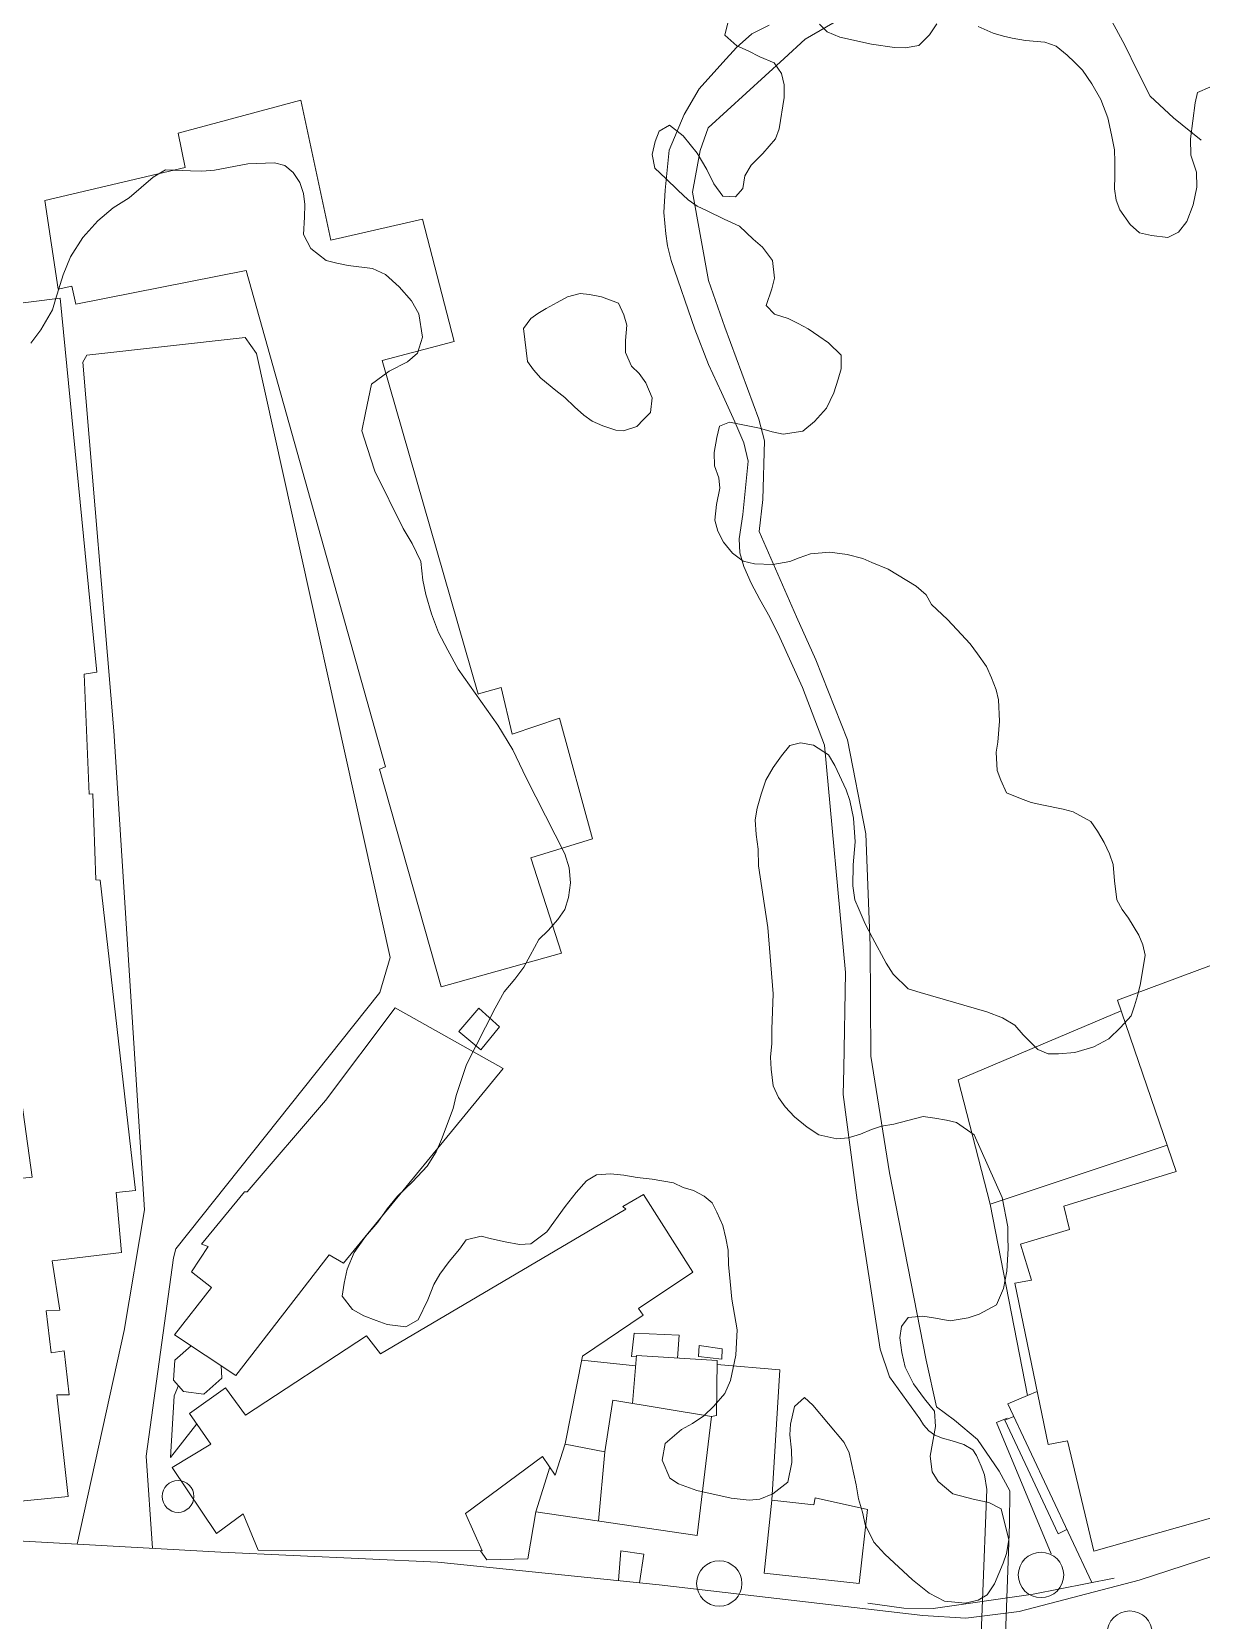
# Model space of a CAD drawing. Header units: metres. Extents: x 4652992 to 4879070, y 2074171 to 2309877.
# Drawn here: x 4654359.8 to 4654416.5, y 2308327.3 to 2308404.3 of the extents above; entities that cross this region are included whole.
import ezdxf

# ---------------------------------------------------------------- set-up
doc = ezdxf.new("R2010")
doc.units = ezdxf.units.M
doc.header["$MEASUREMENT"] = 0
doc.linetypes.add('DGN Style 2', pattern=[66.27138, 39.762828, -26.508552])
for name, color, linetype, lineweight in [('Level 1', 2, 'Continuous', 0), ('Level 18', 5, 'Continuous', 0), ('Level 2', 6, 'Continuous', 0), ('Level 30', 5, 'Continuous', 0), ('Level 31', 38, 'Continuous', 0), ('Level 35', 4, 'Continuous', 0), ('Level 37', 3, 'Continuous', 0), ('Level 40', 1, 'Continuous', 0), ('Level 45', 9, 'Continuous', 0), ('Level 47', 6, 'Continuous', 0), ('Level 53', 5, 'Continuous', 0), ('Level 54', 30, 'DGN Style 2', 0), ('Level 61', 4, 'Continuous', 0), ('Level 62', 4, 'Continuous', 0)]:
    doc.layers.add(name, color=color, linetype=linetype, lineweight=lineweight)

# ---------------------------------------------------------------- blocks, each defined once
blk = doc.blocks.new('AL_1')
at = {"layer": 'Level 45'}
blk.add_circle((2.1e-05, 1.3e-05, 3e-05), 1.100002, dxfattribs=at)
blk = doc.blocks.new('POSTE_1')
at = {"layer": 'Level 61'}
blk.add_circle((-4.7e-05, -1.9e-05, -2.4e-05), 0.770001, dxfattribs=at)

msp = doc.modelspace()

# ---------------------------------------------------------------- linework, layer by layer
at = {"layer": 'Level 1'}
msp.add_polyline3d([(4654416.486178, 2308399.069261, 1338), (4654415.1483, 2308400.160729, 1336), (4654414.013353, 2308401.202665, 1334), (4654413.389491, 2308402.460669, 1333), (4654412.792949, 2308403.690554, 1332), (4654412.063249, 2308405.019147, 1331), (4654411.206297, 2308406.128749, 1330), (4654410.410457, 2308406.877924, 1329), (4654409.061369, 2308407.412202, 1328), (4654407.326883, 2308407.917631, 1327), (4654404.5302, 2308408.638034, 1326.271387)], dxfattribs=at)
at = {"layer": 'Level 18', "color": 30}
msp.add_polyline3d([(4654357.091501, 2308331.282649, 1339.535643), (4654368.989368, 2308330.634115, 1336.750198), (4654379.507981, 2308330.141821, 1334.805313), (4654390.231226, 2308329.045995, 1333.885313), (4654397.310661, 2308328.211099, 1333.945313), (4654403.003856, 2308327.560427, 1334.128292), (4654405.083304, 2308327.429654, 1334.208292), (4654407.66644, 2308327.751102, 1334.308292), (4654413.47936, 2308329.263672, 1335.068284), (4654424.339757, 2308332.815538, 1336.587514), (4654427.524074, 2308333.916301, 1337.050047)], dxfattribs=at)
at = {"layer": 'Level 2'}
for points in [[(4654406.926935, 2308324.378888, 1331.411807), (4654407.196393, 2308331.981644, 1331.0889), (4654407.22151, 2308333.607183, 1331), (4654406.702687, 2308334.555787, 1331), (4654405.654387, 2308336.091572, 1330.966763), (4654404.533051, 2308337.021434, 1330.680693), (4654403.670963, 2308337.673811, 1330), (4654403.157378, 2308339.930179, 1329.806225), (4654401.394243, 2308349.017247, 1329), (4654400.488692, 2308354.665285, 1328.805682), (4654400.456524, 2308360.028848, 1328.6718), (4654400.241232, 2308365.453915, 1328.338168), (4654399.352324, 2308370.008604, 1328), (4654397.815155, 2308373.87795, 1327.7996), (4654396.884402, 2308375.973536, 1327.7996), (4654395.076052, 2308380.099526, 1327.71), (4654395.248903, 2308381.651231, 1327.71), (4654395.32344, 2308384.494409, 1327.632686), (4654395.058222, 2308385.552681, 1327.632686), (4654393.416021, 2308390.006396, 1327.358317), (4654392.624081, 2308392.276749, 1327.358317), (4654391.847216, 2308396.55596, 1327), (4654392.211287, 2308398.584124, 1326.928119), (4654392.602113, 2308399.682271, 1326.928119), (4654396.291701, 2308403.034422, 1326.609405), (4654397.295994, 2308403.980988, 1326.609405), (4654402.043734, 2308406.741316, 1326.38)], [(4654405.471145, 2308317.566218, 1331.72), (4654406.103533, 2308333.666521, 1331), (4654405.994665, 2308334.383154, 1331.01), (4654405.83315, 2308334.800814, 1331), (4654405.59784, 2308335.312823, 1330.97), (4654405.418775, 2308335.579475, 1330.91), (4654404.995095, 2308335.843227, 1330.82), (4654404.431559, 2308336.031547, 1330.73), (4654403.955236, 2308336.150375, 1330.65), (4654403.584708, 2308336.305233, 1330.55), (4654403.286429, 2308336.510997, 1330.42), (4654403.038728, 2308336.79861, 1330.35), (4654402.861116, 2308337.091096, 1330), (4654401.394009, 2308339.130627, 1329.84), (4654400.933721, 2308340.470018, 1329.75), (4654399.824354, 2308347.68598, 1329), (4654399.14382, 2308352.806078, 1328.86), (4654399.177919, 2308354.077879, 1328.82), (4654399.255984, 2308358.73117, 1328.73), (4654398.240578, 2308369.746567, 1328), (4654397.177572, 2308372.540661, 1327.86), (4654396.068625, 2308374.971186, 1327.77), (4654395.591812, 2308375.960032, 1327.76), (4654395.107771, 2308376.805142, 1327.76), (4654394.687719, 2308377.602911, 1327.75), (4654394.332176, 2308378.40762, 1327.71), (4654394.133511, 2308379.076389, 1327.71), (4654394.10618, 2308379.742639, 1327.71), (4654394.287354, 2308380.925509, 1327.71), (4654394.536174, 2308383.519353, 1327.71), (4654394.322035, 2308384.408288, 1327.71), (4654393.895281, 2308385.424702, 1327.56), (4654393.240955, 2308386.843043, 1327.49), (4654392.622753, 2308388.209812, 1327.41), (4654391.947794, 2308389.921708, 1327.25), (4654390.815135, 2308393.2444, 1327.25), (4654390.631437, 2308393.946821, 1327.25), (4654390.544756, 2308394.532742, 1327.25), (4654390.454992, 2308395.563226, 1327.25), (4654390.512308, 2308396.658828, 1327.25), (4654390.716585, 2308398.592937, 1327), (4654391.436029, 2308400.316812, 1326.93), (4654392.171456, 2308401.566702, 1326.89), (4654393.30993, 2308402.846395, 1326.88), (4654393.971545, 2308403.574436, 1326.78), (4654394.718824, 2308404.224192, 1326.64), (4654395.563633, 2308404.657681, 1326.56)]]:
    msp.add_polyline3d(points, dxfattribs=at)
at = {"layer": 'Level 30', "color": 1}
for points in [[(4654379.6652, 2308358.038272, 1340.852605), (4654376.679782, 2308368.584799, 1340.762605), (4654376.962908, 2308368.703387, 1340.582605), (4654370.21366, 2308392.752787, 1339.952605), (4654361.957766, 2308391.119102, 1339.812605), (4654361.773937, 2308391.997769, 1339.772605), (4654361.097047, 2308391.86186, 1339.712605), (4654360.460636, 2308396.156203, 1338.872605), (4654367.258753, 2308397.757853, 1338.992605), (4654366.916491, 2308399.416501, 1339.002605), (4654372.855739, 2308401.014227, 1339.302605), (4654374.318297, 2308394.235363, 1339.892605), (4654378.764129, 2308395.241141, 1339.722605), (4654380.295361, 2308389.318344, 1339.332605), (4654376.811369, 2308388.395652, 1339.412605), (4654381.462819, 2308372.224162, 1339.542605), (4654381.464431, 2308372.231593, 1339.542605), (4654382.573017, 2308372.549241, 1339.442605), (4654383.105889, 2308370.283885, 1340.102605), (4654385.392744, 2308371.06029, 1340.182605), (4654386.992616, 2308365.20738, 1340.402605), (4654384.009185, 2308364.282939, 1340.422605), (4654385.487534, 2308359.672211, 1340.312605), (4654379.6652, 2308358.038272, 1340.852605)], [(4654355.170531, 2308390.66288, 1339.852605), (4654361.193205, 2308391.425648, 1339.782605), (4654362.979312, 2308373.291932, 1340.282605), (4654362.370195, 2308373.187447, 1340.262605), (4654362.611662, 2308367.37433, 1342.257605), (4654362.78265, 2308367.388569, 1342.267605), (4654362.935056, 2308363.224797, 1342.277605), (4654363.141494, 2308363.204237, 1339.937605), (4654364.855263, 2308348.155999, 1340.162605), (4654363.913889, 2308348.064258, 1340.317605), (4654364.169122, 2308345.155781, 1340.262605), (4654360.81908, 2308344.755347, 1340.892605), (4654361.183545, 2308342.366, 1346.212605), (4654360.526664, 2308342.319347, 1346.362605), (4654360.758853, 2308340.291699, 1343.882605), (4654361.401393, 2308340.380189, 1343.892605), (4654361.642556, 2308338.249779, 1345.432605), (4654361.043199, 2308338.252972, 1346.032605), (4654361.592105, 2308333.326325, 1346.132605), (4654355.493741, 2308332.728824, 1346.072605)], [(4654353.673358, 2308348.138251, 1343.742605), (4654359.848972, 2308348.798577, 1345.842605), (4654357.931496, 2308362.462705, 1341.862605)], [(4654411.287782, 2308330.676959, 1338.010011), (4654410.021657, 2308336.023535, 1338.530011), (4654409.077615, 2308335.8508, 1338.550011), (4654407.4693, 2308343.66503, 1337.530011), (4654408.275047, 2308343.812707, 1337.520011), (4654407.728555, 2308345.561716, 1337.440011), (4654410.109933, 2308346.268969, 1337.470011), (4654409.843508, 2308347.406406, 1337.330011), (4654415.278992, 2308349.074599, 1338.360011), (4654412.429731, 2308357.39345, 1338.480011), (4654416.99498, 2308359.083182, 1339.140011)], [(4654377.440813, 2308357.008733, 1341.414291), (4654382.662727, 2308354.065988, 1340.244291), (4654374.929506, 2308344.637684, 1340.564291), (4654374.230256, 2308345.042593, 1340.544291), (4654369.719759, 2308339.191925, 1340.044291), (4654366.733872, 2308341.16231, 1339.824291), (4654368.533204, 2308343.458577, 1340.154291), (4654367.561516, 2308344.224235, 1340.064291), (4654368.37853, 2308345.440412, 1340.024291), (4654368.054584, 2308345.563642, 1339.964291), (4654370.140168, 2308348.101871, 1339.954291), (4654370.264183, 2308348.098797, 1340.994291), (4654374.05896, 2308352.517633, 1341.364291), (4654377.440813, 2308357.008733, 1341.414291)], [(4654381.643307, 2308330.699178, 1339.664291), (4654370.793163, 2308330.715779, 1340.054291), (4654370.063975, 2308332.490942, 1340.534291), (4654368.780474, 2308331.530752, 1339.944291), (4654366.632386, 2308334.739089, 1339.944291), (4654368.498375, 2308335.870213, 1340.244291), (4654367.464336, 2308337.353472, 1339.254291), (4654369.206484, 2308338.596171, 1339.364291), (4654370.174234, 2308337.274291, 1339.774291), (4654376.04056, 2308341.114623, 1339.584291), (4654376.725309, 2308340.248224, 1339.574291), (4654388.615036, 2308347.252051, 1335.374291), (4654388.472064, 2308347.383194, 1335.254291), (4654389.464433, 2308347.971038, 1334.894291), (4654391.85812, 2308344.206622, 1334.744291), (4654389.221612, 2308342.432797, 1335.994291), (4654389.457454, 2308342.119127, 1335.984291), (4654386.517272, 2308340.130676, 1336.654291), (4654385.679722, 2308335.87388, 1336.354291), (4654385.179886, 2308334.359662, 1336.414291), (4654384.575034, 2308335.271119, 1336.394291), (4654380.8354, 2308332.506561, 1340.044291), (4654381.643307, 2308330.699178, 1339.664291)], [(4654399.919851, 2308329.106953, 1336.064291), (4654395.318711, 2308329.615836, 1336.284291), (4654395.690678, 2308333.149593, 1335.524291), (4654397.727846, 2308332.927677, 1335.504291), (4654397.784525, 2308333.258968, 1335.504291), (4654400.319834, 2308332.697184, 1335.524291), (4654399.919851, 2308329.106953, 1336.064291)], [(4654420.139217, 2308333.174809, 1338.230011), (4654411.287782, 2308330.676959, 1338.010011)]]:
    msp.add_polyline3d(points, dxfattribs=at)
at = {"layer": 'Level 31'}
for points in [[(4654389.122014, 2308340.101843, 1334.205011), (4654388.886529, 2308340.10485, 1334.260011), (4654389.007397, 2308341.238971, 1334.125011), (4654391.198106, 2308341.141895, 1334.160011), (4654391.117729, 2308340.036384, 1334.285011)], [(4654368.995705, 2308339.669728, 1339.990943), (4654369.041469, 2308339.069653, 1340.005943), (4654368.161443, 2308338.28554, 1339.960943), (4654367.183463, 2308338.419414, 1339.900943), (4654366.697506, 2308338.969255, 1339.865943), (4654366.75076, 2308339.936697, 1339.920943), (4654367.552263, 2308340.622254, 1339.88459)]]:
    msp.add_polyline3d(points, dxfattribs=at)
for points in [[(4654381.480796, 2308357.00322, 1339.846981), (4654382.485627, 2308356.097718, 1339.896981), (4654381.578369, 2308354.973001, 1339.881981), (4654380.521035, 2308355.870233, 1339.876981)], [(4654393.26997, 2308339.989416, 1334.020011), (4654392.131633, 2308340.106003, 1334.045011), (4654392.163865, 2308340.651105, 1333.995011), (4654393.272821, 2308340.489872, 1333.975011)]]:
    msp.add_3dface(points, dxfattribs=at)
at = {"layer": 'Level 35'}
msp.add_line((4654387.28167, 2308332.136955, 1336.171714), (4654387.595827, 2308335.494292, 1336.33501), dxfattribs=at)
at = {"layer": 'Level 35', "extrusion": (-0.0131477362527629, 0.1570487578482075, 0.987503328951231), "elevation": 302644.92157, "flags": 128}
msp.add_lwpolyline([(-4830744.785394, -1887886.073993), (-4830745.701499, -1887892.419245), (-4830742.681035, -1887892.926865)], dxfattribs=at)
at = {"layer": 'Level 35', "extrusion": (-0.0386512454378039, -0.0320133200778149, 0.9987398202553565), "elevation": -252464.047403, "flags": 128}
msp.add_lwpolyline([(1191203.417261, 5050665.815421), (1191194.150384, 5050668.206462), (1191194.444996, 5050669.202728)], dxfattribs=at)
at = {"layer": 'Level 35', "extrusion": (-0.1226307018757926, 0.1730401652100645, 0.9772506393866027), "elevation": -170037.107022, "flags": 128}
msp.add_lwpolyline([(-5132178.769653, 789775.471108), (-5132180.292821, 789768.587163), (-5132180.836894, 789768.728614)], dxfattribs=at)
at = {"layer": 'Level 35'}
for points in [[(4654388.942508, 2308337.832799, 1335.152954), (4654389.126036, 2308340.152689, 1335.272954), (4654393.030924, 2308339.924663, 1335.312954), (4654393.007344, 2308337.258363, 1334.992954), (4654392.770762, 2308337.206956, 1335.065011)], [(4654366.935213, 2308338.700298, 1338.84459), (4654366.724323, 2308338.212862, 1338.81959), (4654366.552633, 2308335.219157, 1338.79459), (4654367.817091, 2308336.847469, 1338.68959)], [(4654385.673725, 2308335.855713, 1336.355011), (4654387.595827, 2308335.494292, 1336.335011), (4654387.982366, 2308337.989763, 1335.175011), (4654392.770762, 2308337.206956, 1335.065011), (4654392.063334, 2308331.436607, 1336.135011), (4654384.246645, 2308332.581482, 1336.195011), (4654384.920898, 2308334.749934, 1336.405727)], [(4654409.98497, 2308331.732241, 1332.782927), (4654409.566331, 2308331.508096, 1332.832927), (4654406.976988, 2308337.027875, 1332.702927), (4654407.411175, 2308337.206002, 1332.692927)]]:
    msp.add_polyline3d(points, dxfattribs=at)
at = {"layer": 'Level 37', "extrusion": (-0.1264823441507738, 0.0507266570319807, 0.9906709962871049), "elevation": -470283.396468, "flags": 128}
msp.add_lwpolyline([(-3875004.434263, 3428577.223896), (-3874996.506417, 3428582.404183), (-3874996.863157, 3428582.771087)], dxfattribs=at)
at = {"layer": 'Level 37'}
msp.add_polyline3d([(4654412.61076, 2308356.864909, 1337.216783), (4654404.722933, 2308353.517141, 1334.516783), (4654406.266761, 2308347.491555, 1334.716783), (4654414.838653, 2308350.360235, 1335.276783)], dxfattribs=at)
at = {"layer": 'Level 40', "color": 3}
for points in [[(4654393.559542, 2308404.766466, 1332.810038), (4654393.411164, 2308404.161669, 1332.890038), (4654393.983113, 2308403.651742, 1332.770038), (4654394.536182, 2308403.409718, 1332.750038), (4654395.109179, 2308403.11688, 1332.750038), (4654395.792635, 2308402.831551, 1332.770038), (4654396.158516, 2308402.303443, 1332.810038), (4654396.28863, 2308401.763484, 1332.890038), (4654396.292001, 2308401.141874, 1332.930038), (4654396.03731, 2308399.628392, 1333.030038), (4654395.867181, 2308399.136885, 1333.090038), (4654395.245834, 2308398.431076, 1333.230038), (4654394.686753, 2308397.867223, 1333.270038), (4654394.369953, 2308397.344879, 1333.330038), (4654394.280972, 2308396.727425, 1333.390038), (4654393.930829, 2308396.336364, 1333.430038), (4654393.314059, 2308396.359128, 1333.450038), (4654392.872109, 2308396.965533, 1333.530038), (4654392.542053, 2308397.656751, 1333.550038), (4654392.061682, 2308398.442088, 1333.610038), (4654391.391526, 2308399.283386, 1333.730038), (4654390.73048, 2308399.812297, 1333.830038), (4654390.230022, 2308399.515353, 1334.370038), (4654390.026938, 2308399.015346, 1334.650038), (4654389.886895, 2308398.377728, 1334.790038), (4654390.02391, 2308397.727642, 1334.790038), (4654390.548055, 2308397.212379, 1334.790038), (4654391.125084, 2308396.654803, 1334.310038), (4654391.6293, 2308396.190354, 1333.610038), (4654392.073732, 2308395.878343, 1333.230038), (4654392.552554, 2308395.652139, 1333.050038), (4654393.379812, 2308395.243035, 1332.830038), (4654394.116151, 2308394.915393, 1332.830038), (4654394.784097, 2308394.276356, 1332.830038), (4654395.227095, 2308393.88704, 1332.950038), (4654395.721928, 2308393.238322, 1333.230038), (4654395.813348, 2308392.380639, 1333.490038), (4654395.68451, 2308391.864811, 1333.730038), (4654395.41629, 2308391.068237, 1333.810038), (4654395.819818, 2308390.640765, 1334.130038), (4654396.471753, 2308390.424241, 1334.130038), (4654396.965424, 2308390.194872, 1334.330038), (4654397.452582, 2308389.935847, 1334.430038), (4654397.964747, 2308389.57836, 1334.630038), (4654398.435621, 2308389.245193, 1334.770038), (4654399.050684, 2308388.648469, 1334.970038), (4654399.047542, 2308387.997202, 1334.990038), (4654398.903854, 2308387.484539, 1335.030038), (4654398.697901, 2308386.82992, 1335.030038), (4654398.332249, 2308386.085151, 1334.970038), (4654397.753627, 2308385.432328, 1334.890038), (4654397.184389, 2308384.963773, 1334.830038), (4654396.23663, 2308384.824228, 1334.710038), (4654395.702054, 2308384.938134, 1334.650038), (4654395.088153, 2308385.115509, 1334.610038), (4654393.629664, 2308385.410758, 1334.590038), (4654393.152004, 2308385.217613, 1334.450038), (4654393.013395, 2308384.6573, 1334.450038), (4654392.886767, 2308383.939212, 1334.490038), (4654392.913323, 2308383.281617, 1334.630038), (4654393.114427, 2308382.711009, 1334.690038), (4654393.158703, 2308382.204862, 1334.690038), (4654393.000941, 2308381.415796, 1334.910038), (4654392.927196, 2308380.655395, 1335.330038), (4654393.075417, 2308380.1271, 1335.550038), (4654393.345688, 2308379.58832, 1335.730038), (4654393.774223, 2308379.062385, 1335.970038), (4654394.294724, 2308378.672077, 1336.270038), (4654394.840892, 2308378.540179, 1336.450038), (4654395.73472, 2308378.504948, 1336.450038), (4654396.560428, 2308378.654976, 1336.510038), (4654397.016726, 2308378.821628, 1336.690038), (4654397.55704, 2308379.016945, 1336.830038), (4654398.491772, 2308379.097176, 1337.110038), (4654399.339618, 2308378.994131, 1337.490038), (4654400.090419, 2308378.803108, 1337.990038), (4654400.52795, 2308378.601224, 1338.350038), (4654401.326944, 2308378.275754, 1338.770038), (4654402.686294, 2308377.45835, 1339.390038), (4654403.167326, 2308377.029885, 1339.410038), (4654403.424183, 2308376.571575, 1339.410038), (4654404.197896, 2308375.847912, 1339.410038), (4654404.651051, 2308375.363298, 1339.410038), (4654405.291121, 2308374.668112, 1339.870038), (4654405.648667, 2308374.172825, 1340.230038), (4654406.090617, 2308373.566421, 1340.470038), (4654406.324676, 2308373.004312, 1340.710038), (4654406.555479, 2308372.427376, 1340.890038), (4654406.665665, 2308371.938229, 1340.890038), (4654406.721259, 2308370.917435, 1340.890038), (4654406.636697, 2308369.89546, 1341.090038), (4654406.562178, 2308369.414625, 1341.230038), (4654406.599279, 2308368.521949, 1341.570038), (4654406.775376, 2308368.049803, 1341.770038), (4654407.062319, 2308367.445382, 1342.310038), (4654407.730925, 2308367.163217, 1342.610038), (4654408.249217, 2308366.975169, 1342.650038), (4654408.765686, 2308366.849599, 1342.730038), (4654409.808395, 2308366.642944, 1342.750038), (4654410.291908, 2308366.508874, 1342.850038), (4654411.139094, 2308366.048957, 1342.970038), (4654411.470198, 2308365.574827, 1343.010038), (4654411.785017, 2308365.026555, 1343.050038), (4654412.055289, 2308364.487776, 1343.050038), (4654412.221615, 2308363.971144, 1342.990038), (4654412.293107, 2308363.164275, 1342.770038), (4654412.404455, 2308362.255779, 1342.650038), (4654412.658055, 2308361.782641, 1342.590038), (4654412.969231, 2308361.359324, 1342.450038), (4654413.472787, 2308360.538002, 1342.290038), (4654413.663733, 2308360.062692, 1342.150038), (4654413.77392, 2308359.573545, 1342.030038), (4654413.548539, 2308358.193518, 1341.930038), (4654413.403418, 2308357.603549, 1341.910038), (4654413.262987, 2308357.105714, 1341.830038), (4654413.096115, 2308356.629035, 1341.770038), (4654412.581583, 2308356.05569, 1341.710038), (4654412.01091, 2308355.509829, 1341.550038), (4654411.288099, 2308355.120563, 1341.390038), (4654410.373683, 2308354.849736, 1341.250038), (4654409.582365, 2308354.785513, 1341.090038), (4654409.06954, 2308354.786129, 1340.950038), (4654408.572612, 2308355.000669, 1340.630038), (4654407.873145, 2308355.708511, 1340.610038), (4654407.461281, 2308356.168805, 1340.610038), (4654406.856763, 2308356.530448, 1340.590038), (4654406.110653, 2308356.813605, 1340.550038), (4654402.866214, 2308357.753278, 1340.630038), (4654402.300118, 2308357.935989, 1340.630038), (4654401.570953, 2308358.65016, 1340.490038), (4654401.219921, 2308359.175103, 1340.450038), (4654400.556939, 2308360.402929, 1340.270038), (4654400.208776, 2308361.082484, 1340.090038), (4654399.923268, 2308361.76421, 1339.950038), (4654399.702623, 2308362.245849, 1339.910038), (4654399.605077, 2308362.934092, 1339.910038), (4654399.626986, 2308363.953895, 1339.910038), (4654399.731089, 2308365.064839, 1339.870038), (4654399.642152, 2308366.216917, 1339.150038), (4654399.469972, 2308367.060763, 1338.770038), (4654399.288796, 2308367.580558, 1338.570038), (4654398.741351, 2308368.768244, 1338.370038), (4654398.434867, 2308369.283695, 1338.270038), (4654397.698141, 2308369.75112, 1338.190038), (4654397.067956, 2308369.854354, 1338.190038), (4654396.558775, 2308369.730014, 1338.190038), (4654396.152879, 2308369.226655, 1338.190038), (4654395.748805, 2308368.660817, 1338.270038), (4654395.397615, 2308368.052667, 1338.370038), (4654395.170299, 2308367.371556, 1338.550038), (4654394.975937, 2308366.698945, 1338.670038), (4654394.881877, 2308366.12914, 1338.690038), (4654394.928362, 2308365.420732, 1338.690038), (4654395.019394, 2308364.702833, 1338.690038), (4654395.043081, 2308363.890627, 1338.690038), (4654395.491615, 2308360.907909, 1338.710038), (4654395.747883, 2308357.686758, 1338.710038), (4654395.683363, 2308355.977532, 1338.650038), (4654395.688557, 2308355.293445, 1338.570038), (4654395.619503, 2308354.625178, 1338.470038), (4654395.647495, 2308354.044889, 1338.390038), (4654395.748685, 2308353.231692, 1338.210038), (4654396.012443, 2308352.663255, 1338.170038), (4654396.335211, 2308352.221946, 1338.170038), (4654396.785109, 2308351.722504, 1338.170038), (4654397.393271, 2308351.235906, 1338.170038), (4654397.961576, 2308350.850934, 1338.170038), (4654398.837686, 2308350.664255, 1337.990038), (4654399.393237, 2308350.716625, 1337.970038), (4654399.989691, 2308350.884457, 1337.950038), (4654400.52167, 2308351.112595, 1337.930038), (4654401.007666, 2308351.272919, 1337.930038), (4654401.591093, 2308351.381439, 1337.930038), (4654403.023027, 2308351.743785, 1337.870038), (4654403.582222, 2308351.6712, 1337.930038), (4654404.149752, 2308351.565794, 1338.030038), (4654404.63978, 2308351.461381, 1338.050038), (4654405.487353, 2308350.861681, 1338.050038), (4654406.841308, 2308347.825739, 1337.990038), (4654407.118982, 2308346.400612, 1337.990038), (4654407.130302, 2308345.885965, 1337.970038), (4654407.135108, 2308345.341661, 1337.910038), (4654407.110216, 2308344.803685, 1337.910038), (4654407.067217, 2308344.254044, 1337.870038), (4654406.911277, 2308343.402501, 1337.770038), (4654406.56881, 2308342.621748, 1337.710038), (4654405.737363, 2308342.162496, 1337.550038), (4654405.200306, 2308341.982007, 1337.430038), (4654404.33005, 2308341.841471, 1337.250038), (4654403.521673, 2308341.982673, 1337.250038), (4654402.995433, 2308342.063758, 1337.150038), (4654402.296468, 2308341.99538, 1336.930038), (4654401.969511, 2308341.568334, 1336.870038), (4654401.896813, 2308341.025022, 1336.810038), (4654401.987846, 2308340.307122, 1336.710038), (4654402.141532, 2308339.591394, 1336.670038), (4654402.555993, 2308338.789057, 1336.670038), (4654403.07909, 2308338.056706, 1336.650038), (4654403.568845, 2308337.455637, 1336.650038), (4654403.623665, 2308336.714409, 1336.650038), (4654403.355559, 2308335.281396, 1336.730038), (4654403.45167, 2308334.515848, 1336.890038), (4654403.753075, 2308334.048046, 1336.910038), (4654404.460491, 2308333.447165, 1336.850038), (4654405.505022, 2308333.178033, 1336.610038), (4654406.202939, 2308333.029322, 1336.510038), (4654406.805635, 2308332.730157, 1336.410038), (4654407.174227, 2308331.223568, 1336.430038), (4654407.060626, 2308330.564793, 1336.430038), (4654406.893754, 2308330.088114, 1336.470038), (4654406.472736, 2308329.091264, 1336.670038), (4654406.122981, 2308328.560419, 1336.830038), (4654405.676842, 2308328.298469, 1336.970038), (4654405.053945, 2308328.151793, 1337.130038), (4654404.051093, 2308328.256822, 1337.250038), (4654403.312931, 2308328.646941, 1337.290038), (4654402.504827, 2308329.284798, 1337.310038), (4654401.162421, 2308330.533216, 1337.310038), (4654400.636454, 2308331.110956, 1337.310038), (4654400.216915, 2308331.960942, 1337.310038), (4654400.084978, 2308332.56338, 1337.290038), (4654399.885309, 2308333.211294, 1337.250038), (4654399.769657, 2308333.887873, 1337.210038), (4654399.425684, 2308335.435782, 1337.130038), (4654399.193447, 2308335.935413, 1337.110038), (4654397.679635, 2308337.748111, 1337.090038), (4654397.266337, 2308338.131099, 1337.030038), (4654396.781115, 2308337.691209, 1337.030038), (4654396.59222, 2308336.831165, 1337.050038), (4654396.555735, 2308336.311182, 1337.050038), (4654396.643511, 2308335.578454, 1337.070038), (4654396.650139, 2308334.971672, 1337.070038), (4654396.456552, 2308334.019495, 1337.070038), (4654395.742465, 2308333.457625, 1337.010038), (4654395.108363, 2308333.189159, 1336.990038), (4654394.585768, 2308333.145289, 1336.970038), (4654393.723073, 2308333.251498, 1336.930038), (4654392.0451, 2308333.609036, 1336.910038), (4654391.168604, 2308333.935498, 1336.890038), (4654390.747357, 2308334.211523, 1336.890038), (4654390.378879, 2308335.081674, 1336.890038), (4654390.525048, 2308335.888732, 1336.910038), (4654391.312994, 2308336.574564, 1336.970038), (4654391.843151, 2308336.865179, 1337.010038), (4654392.389592, 2308337.229936, 1337.070038), (4654392.881326, 2308337.699483, 1337.110038), (4654393.405629, 2308338.317314, 1337.130038), (4654393.682573, 2308338.941284, 1337.190038), (4654393.938039, 2308340.1752, 1337.330038), (4654394.005543, 2308341.402599, 1337.450038), (4654393.740896, 2308342.88704, 1337.590038), (4654393.664325, 2308343.741558, 1337.670038), (4654393.581241, 2308344.566421, 1337.690038), (4654393.564455, 2308345.2685, 1337.770038), (4654393.458961, 2308345.849781, 1337.890038), (4654393.312175, 2308346.455382, 1337.970038), (4654393.020153, 2308347.107452, 1338.050038), (4654392.792995, 2308347.559434, 1338.150038), (4654392.399624, 2308347.891609, 1338.270038), (4654391.882768, 2308348.156962, 1338.430038), (4654391.387661, 2308348.309024, 1338.670038), (4654390.923689, 2308348.532065, 1338.890038), (4654389.889315, 2308348.705899, 1338.890038), (4654389.160264, 2308348.783632, 1338.890038), (4654388.518487, 2308348.904858, 1338.890038), (4654387.863682, 2308348.96677, 1338.890038), (4654387.18608, 2308348.924884, 1338.890038), (4654386.700472, 2308348.624777, 1338.930038), (4654386.204045, 2308348.063096, 1339.010038), (4654385.666715, 2308347.385952, 1339.030038), (4654384.791222, 2308346.159972, 1339.050038), (4654384.011224, 2308345.581102, 1339.110038), (4654383.45893, 2308345.54356, 1339.150038), (4654382.757755, 2308345.677442, 1339.230038), (4654382.104385, 2308345.81666, 1339.370038), (4654381.602765, 2308345.939066, 1339.530038), (4654380.881002, 2308345.766889, 1339.710038), (4654380.547531, 2308345.310187, 1339.790038), (4654380.044591, 2308344.718849, 1339.810038), (4654379.597791, 2308344.100027, 1339.810038), (4654379.302354, 2308343.604175, 1339.810038), (4654379.014206, 2308342.858414, 1339.890038), (4654378.551897, 2308341.885884, 1340.070038), (4654377.949316, 2308341.548612, 1340.390038), (4654377.042073, 2308341.664313, 1340.390038), (4654376.508932, 2308341.855525, 1340.390038), (4654375.922908, 2308342.089049, 1340.430038), (4654375.368017, 2308342.393551, 1340.490038), (4654374.873184, 2308343.042269, 1340.770038), (4654374.962165, 2308343.659723, 1341.010038), (4654375.111978, 2308344.341826, 1341.170038), (4654375.44611, 2308345.1554, 1341.290038), (4654376.002981, 2308345.921514, 1341.450038), (4654376.591373, 2308346.618822, 1341.670038), (4654377.044686, 2308347.267301, 1341.970038), (4654377.55414, 2308347.888296, 1341.990038), (4654378.279432, 2308348.571956, 1341.990038), (4654378.99131, 2308349.336086, 1341.990038), (4654379.424695, 2308350.035378, 1342.050038), (4654379.680276, 2308350.632856, 1342.170038), (4654380.241724, 2308352.127542, 1342.330038), (4654380.396616, 2308352.761996, 1342.430038), (4654380.883818, 2308354.272502, 1342.610038), (4654382.276211, 2308357.00266, 1342.890038), (4654382.714288, 2308357.794087, 1342.950038), (4654383.238591, 2308358.411917, 1343.050038), (4654383.660771, 2308358.989418, 1343.150038), (4654383.972492, 2308359.559411, 1343.230038), (4654384.389205, 2308360.324345, 1343.430038), (4654384.844728, 2308360.770563, 1343.450038), (4654385.316535, 2308361.290924, 1343.550038), (4654385.65652, 2308361.777283, 1343.670038), (4654385.83134, 2308362.360924, 1343.730038), (4654385.925013, 2308363.070512, 1343.830038), (4654385.866936, 2308363.796912, 1343.870038), (4654385.658931, 2308364.477647, 1343.870038), (4654383.780444, 2308368.168634, 1343.810038), (4654383.128667, 2308369.518251, 1343.750038), (4654382.411366, 2308370.711084, 1343.690038), (4654380.491043, 2308373.433082, 1343.350038), (4654379.992178, 2308374.346537, 1343.290038), (4654379.52809, 2308375.206016, 1343.310038), (4654379.199081, 2308376.114324, 1343.310038), (4654378.924391, 2308377.057624, 1343.310038), (4654378.77904, 2308377.740531, 1343.310038), (4654378.682541, 2308378.645863, 1343.310038), (4654378.254666, 2308379.52867, 1343.310038), (4654377.823922, 2308380.256865, 1343.310038), (4654376.444299, 2308383.034397, 1343.310038), (4654376.075047, 2308384.184114, 1343.230038), (4654375.815593, 2308384.984467, 1343.230038), (4654375.992896, 2308385.862503, 1343.110038), (4654376.28093, 2308387.244702, 1343.090038), (4654377.136609, 2308387.885057, 1343.070038), (4654378.027454, 2308388.331653, 1343.070038), (4654378.509418, 2308388.756715, 1343.070038), (4654378.756276, 2308389.526796, 1343.310038), (4654378.583321, 2308390.650209, 1343.170038), (4654378.225388, 2308391.285278, 1343.070038), (4654377.629866, 2308391.970973, 1343.010038), (4654376.966999, 2308392.562361, 1342.970038), (4654376.331348, 2308392.853026, 1342.930038), (4654375.150304, 2308392.996024, 1342.830038), (4654374.600879, 2308393.113094, 1342.750038), (4654374.08441, 2308393.238664, 1342.750038), (4654373.344039, 2308393.831044, 1342.710038), (4654372.995877, 2308394.510599, 1342.710038), (4654373.038101, 2308395.339805, 1342.650038), (4654373.049579, 2308395.958251, 1342.570038), (4654372.996968, 2308396.497219, 1342.490038), (4654372.819049, 2308397.031842, 1342.430038), (4654372.487945, 2308397.505972, 1342.370038), (4654372.079725, 2308397.841311, 1342.350038), (4654371.581362, 2308397.978545, 1342.310038), (4654370.295325, 2308397.926602, 1342.250038), (4654368.673608, 2308397.620217, 1342.210038), (4654368.073509, 2308397.57734, 1342.190038), (4654367.516136, 2308397.587447, 1342.130038), (4654366.300702, 2308397.644639, 1342.110038), (4654365.709713, 2308397.289374, 1342.110038), (4654364.540103, 2308396.281286, 1342.110038), (4654363.764797, 2308395.79455, 1342.110038), (4654363.019576, 2308395.161703, 1342.110038), (4654362.297928, 2308394.353088, 1342.110038), (4654361.705232, 2308393.423863, 1342.170038), (4654361.343224, 2308392.554139, 1342.290038), (4654361.120986, 2308391.825379, 1342.490038), (4654360.968963, 2308391.345536, 1342.570038), (4654360.828533, 2308390.8477, 1342.750038), (4654360.259022, 2308389.88249, 1343.190038), (4654359.77601, 2308389.240339, 1343.310038)], [(4654403.684221, 2308404.720159, 1332.990038), (4654403.334466, 2308404.189315, 1332.790038), (4654402.814855, 2308403.663619, 1332.570038), (4654402.153924, 2308403.556092, 1332.510038), (4654401.629506, 2308403.574699, 1332.470038), (4654400.514373, 2308403.734697, 1332.430038), (4654398.98815, 2308404.075423, 1332.330038), (4654398.375684, 2308404.330103, 1332.270038), (4654397.992084, 2308404.706763, 1332.230038)], [(4654416.907399, 2308401.654246, 1342.710038), (4654416.306253, 2308401.394279, 1342.550038), (4654416.195521, 2308400.890116, 1342.450038), (4654415.981074, 2308399.135225, 1342.170038), (4654415.996425, 2308398.35584, 1342.150038), (4654416.264214, 2308397.522665, 1342.150038), (4654416.277743, 2308396.805758, 1342.070038), (4654416.103698, 2308395.94255, 1341.950038), (4654415.802522, 2308395.137476, 1341.710038), (4654415.393369, 2308394.619288, 1341.670038), (4654414.869726, 2308394.358329, 1341.530038), (4654414.081278, 2308394.448718, 1341.290038), (4654413.505411, 2308394.586945, 1341.150038), (4654413.050821, 2308394.994253, 1340.990038), (4654412.554166, 2308395.705448, 1340.970038), (4654412.374812, 2308396.162766, 1340.430038), (4654412.29576, 2308396.72289, 1340.170038), (4654412.307238, 2308397.341336, 1339.890038), (4654412.302044, 2308398.025423, 1339.710038), (4654412.288902, 2308398.602548, 1339.510038), (4654412.138473, 2308399.333104, 1339.270038), (4654411.963036, 2308400.162122, 1338.870038), (4654411.627513, 2308401.040773, 1338.550038), (4654411.188433, 2308401.801789, 1338.230038), (4654410.744661, 2308402.470671, 1337.890038), (4654410.346212, 2308402.850495, 1337.310038), (4654410.003903, 2308403.202835, 1336.590038), (4654409.460217, 2308403.629127, 1336.450038), (4654408.912227, 2308403.823503, 1336.430038), (4654407.983622, 2308403.912712, 1335.610038), (4654407.338587, 2308404.019109, 1335.030038), (4654406.907957, 2308404.110866, 1334.430038), (4654406.412851, 2308404.262929, 1333.910038), (4654406.270872, 2308404.324226, 1333.370038), (4654405.691361, 2308404.587407, 1333.170038)], [(4654383.841791, 2308388.348043, 1341.01), (4654384.132999, 2308387.937436, 1341.01), (4654384.491324, 2308387.544187, 1340.89), (4654385.217044, 2308386.945828, 1340.45), (4654385.649044, 2308386.600217, 1340.13), (4654386.121927, 2308386.150845, 1340.01), (4654386.571089, 2308385.738213, 1339.93), (4654386.985927, 2308385.459622, 1339.57), (4654387.504718, 2308385.222207, 1339.25), (4654388.127464, 2308385.02597, 1338.85), (4654388.497372, 2308384.978719, 1338.29), (4654389.144819, 2308385.189038, 1337.69), (4654389.472311, 2308385.530986, 1336.93), (4654389.799803, 2308385.872935, 1336.45), (4654389.890087, 2308386.582289, 1336.01), (4654389.573625, 2308387.315075, 1335.97), (4654389.258696, 2308387.762422, 1335.97), (4654388.893813, 2308388.125391, 1336.01), (4654388.594514, 2308388.791157, 1336.05), (4654388.591448, 2308389.362034, 1336.05), (4654388.658011, 2308390.108128, 1336.09), (4654388.514153, 2308390.61401, 1336.09), (4654388.255737, 2308391.176015, 1336.21), (4654387.434154, 2308391.478039, 1336.69), (4654386.85885, 2308391.600796, 1336.85), (4654386.391545, 2308391.63715, 1337.05), (4654385.787495, 2308391.480929, 1337.57), (4654385.284886, 2308391.208025, 1337.81), (4654384.74544, 2308390.911303, 1338.01), (4654384.346785, 2308390.679576, 1338.41), (4654384.008689, 2308390.434928, 1338.69), (4654383.648405, 2308389.941581, 1339.05), (4654383.841791, 2308388.348043, 1341.01)]]:
    msp.add_polyline3d(points, dxfattribs=at)
at = {"layer": 'Level 47'}
msp.add_polyline3d([(4654412.268045, 2308329.369299, 1335.002927), (4654408.346133, 2308328.585797, 1334.472927), (4654403.501698, 2308327.888894, 1334.222927), (4654402.087531, 2308327.915919, 1334.222927), (4654400.341294, 2308328.146218, 1334.222927)], dxfattribs=at)
at = {"layer": 'Level 53', "color": 212}
msp.add_polyline3d([(4654362.019812, 2308331.014015, 1338.381862), (4654364.307741, 2308341.373218, 1338.001862), (4654365.290502, 2308347.217204, 1338.021862), (4654363.808175, 2308370.435497, 1337.581862), (4654362.298461, 2308388.322698, 1337.341862), (4654362.495303, 2308388.654333, 1337.381862), (4654370.171607, 2308389.514054, 1337.081862), (4654370.720958, 2308388.72836, 1337.021862), (4654377.195387, 2308359.455571, 1337.361862), (4654376.687521, 2308357.758498, 1337.341862), (4654366.807622, 2308345.339147, 1337.841862), (4654366.696126, 2308344.896035, 1337.841862), (4654365.366993, 2308335.282394, 1337.741862), (4654365.667668, 2308330.815176, 1337.527851)], dxfattribs=at)
at = {"layer": 'Level 54', "linetype": 'Continuous'}
msp.add_polyline3d([(4654388.260228, 2308329.247414, 1334.097851), (4654388.37015, 2308330.690491, 1333.532851), (4654389.480236, 2308330.536897, 1333.522851), (4654389.279323, 2308329.143271, 1333.966981)], dxfattribs=at)
at = {"layer": 'Level 62'}
msp.add_line((4654389.087668, 2308339.667695, 1333.425011), (4654386.477504, 2308339.928557, 1333.435011), dxfattribs=at)
msp.add_polyline3d([(4654384.246645, 2308332.581482, 1334.317697), (4654383.861218, 2308330.302716, 1334.567697), (4654381.883352, 2308330.249567, 1334.627697), (4654381.563432, 2308330.6993, 1334.647697)], dxfattribs=at)

# ---------------------------------------------------------------- block references
at = {"layer": 'Level 45'}
for p in [(4654408.73055, 2308329.52155, 1334.54615), (4654393.14005, 2308329.10825, 1334.08765), (4654413.02955, 2308326.67805, 1334.59005)]:
    msp.add_blockref('AL_1', p, dxfattribs=at)
at = {"layer": 'Level 61'}
msp.add_blockref('POSTE_1', (4654366.91195, 2308333.32765, 1337.49615), dxfattribs=at)

doc.saveas('drawing.dxf')
